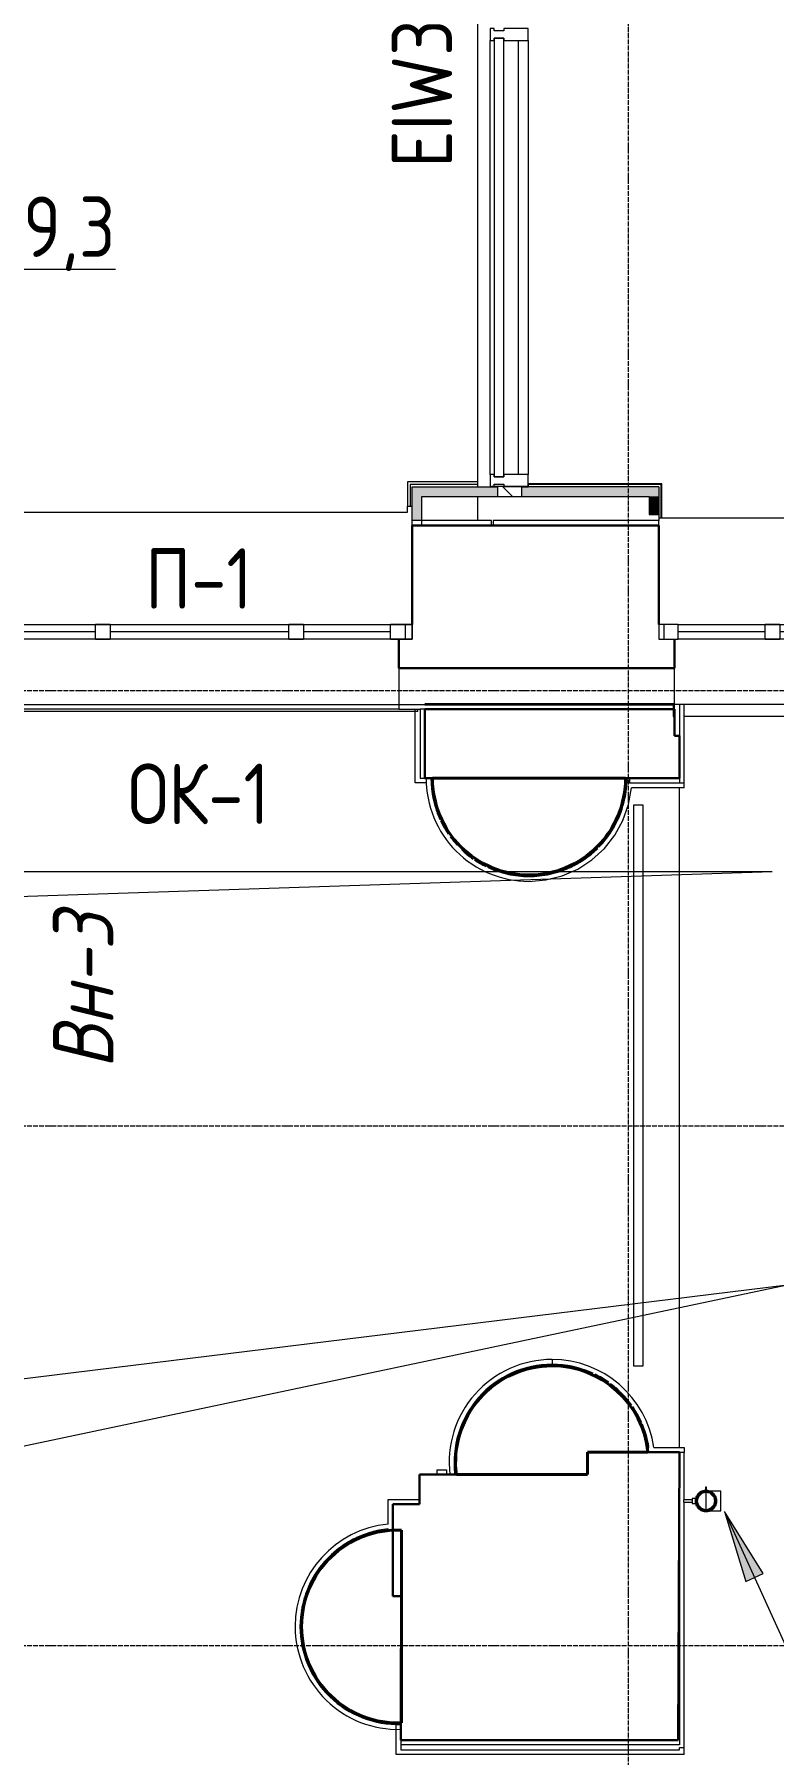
# Model space of a CAD drawing. Header units: millimetres. Extents: x -11345 to 411485, y -9810 to 73012.
# Drawn here: x 60146 to 63204, y -2606 to 4509 of the extents above; entities that cross this region are included whole.
import ezdxf

# ---------------------------------------------------------------- set-up
doc = ezdxf.new("R2010")
doc.units = ezdxf.units.MM
doc.linetypes.add('ADSK_Линия сетки', pattern=[25, 20, -2.5, 0, -2.5])
for name, color, linetype, lineweight in [('_ Окна', 7, 'Continuous', 9), ('Аннотация', 7, 'Continuous', 18), ('Витраж', 7, 'Continuous', 9), ('Колонны', 7, 'Continuous', 18), ('Марки', 7, 'Continuous', 20), ('Марки окон', 7, 'Continuous', 20), ('Марки помещений', 7, 'Continuous', 20), ('Обобщенные модели', 7, 'Continuous', 18), ('Ограждение', 7, 'Continuous', 9), ('Окна', 7, 'Continuous', 9), ('Оси', 253, 'Continuous', 9), ('Панели витража', 7, 'Continuous', 9), ('Перекрытие', 7, 'Continuous', 9), ('Стены внутренние', 7, 'Continuous', 18), ('Стены наружные', 7, 'Continuous', 18), ('Стены несущие', 7, 'Continuous', 30), ('Стены отделка', 7, 'Continuous', 30), ('Стены штриховка', 7, 'Continuous', 9)]:
    doc.layers.add(name, color=color, linetype=linetype, lineweight=lineweight)
doc.styles.add('GOST Common_2', font='GOST_Common.ttf', dxfattribs={"width": 0.9, "height": 250})
doc.styles.add('GOST Common_B_I', font='', dxfattribs={"width": 0.9, "height": 250})
doc.styles.get('GOST Common_B_I').set_extended_font_data('GOST Common', italic=True, bold=True)

# ---------------------------------------------------------------- blocks, each defined once
blk = doc.blocks.new('Прямоугольный импост - Импост структурный с накладкой - 160мм-687475-План 1-го этажа')
at = {"layer": 'Витраж', "lineweight": 18}
for p, q in [((-50, 0), (-50, 17)), ((-50, 17), (0, 17)), ((-40, 0), (-50, 0)), ((-40, -40), (-40, 0)), ((0, 0), (-10, 0)), ((-10, 0), (-10, -40)), ((0, 17), (0, 0)), ((-50, -140), (-50, -40)), ((-50, -40), (-40, -40)), ((-10, -40), (0, -40)), ((0, -40), (0, -140)), ((0, -140), (-50, -140))]:
    blk.add_line(p, q, dxfattribs=at)
blk = doc.blocks.new('Системная панель - Стекло - 40мм-6487991-План 1-го этажа')
at = {"layer": 'Панели витража', "lineweight": 18}
for p, q in [((907.5, 40), (-907.5, 40)), ((-907.5, 40), (-907.5, 0)), ((-907.5, 0), (907.5, 0)), ((907.5, 0), (907.5, 40))]:
    blk.add_line(p, q, dxfattribs=at)
blk = doc.blocks.new('Прямоугольный импост - Импост структурный с накладкой - 100мм-6487985-План 1-го этажа')
at = {"layer": 'Витраж'}
for p, q in [((29977, 6459.2), (29977, 8254.2)), ((30094, 6459.2), (30094, 8254.2))]:
    blk.add_line(p, q, dxfattribs=at)
blk = doc.blocks.new('Прямоугольный импост - Импост структурный с накладкой - 160мм-687471-План 1-го этажа')
at = {"layer": 'Витраж', "lineweight": 18}
for p, q in [((-25, 0), (-25, 17)), ((-25, 17), (25, 17)), ((-15, 0), (-25, 0)), ((-15, -40), (-15, 0)), ((25, 0), (15, 0)), ((15, 0), (15, -40)), ((25, 17), (25, 0)), ((-25, -140), (-25, -40)), ((-25, -40), (-15, -40)), ((15, -40), (25, -40)), ((25, -40), (25, -140)), ((25, -140), (-25, -140))]:
    blk.add_line(p, q, dxfattribs=at)
blk = doc.blocks.new('Ограждение - Ограждение-2045083-План 1-го этажа')
at = {"layer": 'Ограждение'}
for p, q in [((30570.2, 1321.8), (30570.2, -998.2)), ((30610.2, 1321.8), (30570.2, 1321.8)), ((30610.2, -998.2), (30610.2, 1321.8)), ((30570.2, -998.2), (30610.2, -998.2))]:
    blk.add_line(p, q, dxfattribs=at)
blk = doc.blocks.new('TN_ПВС 125-82_Водосточная труба - TN_ПВС 125-82_Водосточная труба-2851611-План 1-го этажа')
at = {"layer": 'Обобщенные модели', "lineweight": 9}
h = blk.add_hatch(dxfattribs=at)
h.set_pattern_fill('FP_24', color=256, style=0, pattern_type=2)
h.set_pattern_definition([(135, (-1556.57, -30870.17), (-106.066, -106.066), [])])
h.paths.add_polyline_path([(41, 0), (38.8, 8.6), (34.4, 21.8), (19.4, 35.9), (-0.7, 40.9), (-22, 34.1), (-35.9, 19.4), (-40.5, -2.2), (-35.1, -21.1), (-19.4, -35.9), (0.7, -40.9), (21.1, -35.1), (35.9, -19.4), (40.9, -0.4)])
h.paths.add_polyline_path([(38.8, 0), (32.5, -20.5), (19.4, -33.6), (-1.7, -38.4), (-20.5, -32.5), (-33.6, -19.4), (-38.8, 0), (-32.5, 20.6), (-19.4, 33.6), (0, 38.8), (21, 32), (33.9, 18.4), (37.7, 4.2)])
at = {"layer": 'Обобщенные модели', "lineweight": 40}
for radius, start, end in [(41.1, 151.07109, 178.92891), (38.8, 0, 180), (38.8, 180, 0), (41.1, 121.07109, 148.92891), (41.1, 91.07109, 118.92891), (41.1, 61.07109, 88.92891), (41.1, 31.07109, 58.92891), (41.1, 1.07109, 28.92891), (41.1, 181.07109, 208.92891), (41.1, 211.07109, 238.92891), (41.1, 241.07109, 268.92891), (41.1, 271.07109, 298.92891), (41.1, 301.07109, 328.92891), (41.1, 331.07109, 358.92891)]:
    blk.add_arc((0, 0), radius, start, end, dxfattribs=at)
blk = doc.blocks.new('_ Хомут универсальный - _ Хомут универсальный-2851612-План 1-го этажа')
at = {"layer": 'Обобщенные модели'}
for p, q in [((-43.2, 2.1), (-56.9, 2.1)), ((-56.9, 2.1), (-56.9, -2.5)), ((-56.9, -2.5), (-43.2, -2.5)), ((-10, -42.1), (-10, -56.8)), ((-10, -56.8), (10, -56.8)), ((-5, -56.8), (-5, -93.3)), ((5, -93.3), (5, -56.8)), ((10, -56.8), (10, -42.2)), ((-5, -93.3), (5, -93.3))]:
    blk.add_line(p, q, dxfattribs=at)
for centre, radius, start, end in [((0, -0.1), 43.3, 283.41294, 177.00802), ((0, 0), 41, 0, 180), ((0, 0), 43.3, 183.31014, 256.65277), ((0, 0), 41, 180, 360)]:
    blk.add_arc(centre, radius, start, end, dxfattribs=at)
blk = doc.blocks.new('_ Водосточный слив с хомутом универсальным - _ Водосточный слив с хомутом универсальным-2862680-План 1-го этажа')
at = {"layer": 'Обобщенные модели'}
for p, q in [((-13.7, 41.1), (-61, 41.1)), ((0, 38.8), (0, -38.8)), ((0, 38.8), (0, -38.8)), ((-61, -41.1), (-13.7, -41.1))]:
    blk.add_line(p, q, dxfattribs=at)
at = {"layer": 'Обобщенные модели', "flags": 128}
blk.add_lwpolyline([(-61, 41.1), (-61, 39.9), (-61, 36.4), (-61, 30.8), (-61, 23.3), (-61, 14.6), (-61, 5), (-61, -5), (-61, -14.6), (-61, -23.3), (-61, -30.8), (-61, -36.4), (-61, -39.9), (-61, -41.1)], dxfattribs=at)
at = {"layer": 'Обобщенные модели'}
for start, end in [(13.28397, 180), (180, 267.21989), (273.32274, 346.71603)]:
    blk.add_arc((0, 0), 43.6, start, end, dxfattribs=at)
blk = doc.blocks.new('окно трехпол с фрамугой - 1800 и 1820х2300_h___нов_ ок15-2116672-План 1-го этажа')
at = {"layer": '_ Окна', "lineweight": 18}
for p, q in [((-910, 115), (-910, 175)), ((-910, 175), (-830, 175)), ((-830, 175), (-830, 115)), ((-470, 115), (-470, 175)), ((-470, 175), (-410, 175)), ((-410, 175), (-410, 115)), ((410, 115), (410, 175)), ((410, 175), (470, 175)), ((470, 175), (470, 115)), ((830, 175), (830, 115)), ((910, 175), (830, 175)), ((910, 115), (910, 175)), ((-830, 115), (-910, 115)), ((-410, 115), (-470, 115)), ((470, 115), (410, 115)), ((830, 115), (910, 115))]:
    blk.add_line(p, q, dxfattribs=at)
at = {"layer": '_ Окна'}
for p, q in [((-890, 115), (-890, 175)), ((-830, 145), (-470, 145)), ((-410, 145), (410, 145)), ((470, 145), (830, 145)), ((890, 115), (890, 175))]:
    blk.add_line(p, q, dxfattribs=at)
at = {"layer": 'Окна'}
for p, q in [((-910, 175), (-910, 115)), ((-830, 175), (-910, 175)), ((-830, 175), (-470, 175)), ((-410, 175), (-470, 175)), ((-410, 175), (410, 175)), ((470, 175), (410, 175)), ((470, 175), (830, 175)), ((910, 175), (830, 175)), ((910, 115), (910, 175)), ((-910, 115), (-830, 115)), ((-470, 115), (-830, 115)), ((-470, 115), (-410, 115)), ((410, 115), (-410, 115)), ((410, 115), (470, 115)), ((830, 115), (470, 115)), ((830, 115), (910, 115))]:
    blk.add_line(p, q, dxfattribs=at)
blk = doc.blocks.new('окно трехпол с фрамугой - 1740 и 1760 -2300_h___нов_ ок1-V47-План 1-го этажа')
at = {"layer": '_ Окна', "lineweight": 18}
for p, q in [((-880, 115), (-880, 175)), ((-880, 175), (-790, 175)), ((-790, 175), (-790, 115)), ((-430, 115), (-430, 175)), ((-430, 175), (-370, 175)), ((-370, 175), (-370, 115)), ((370, 115), (370, 175)), ((370, 175), (430, 175)), ((430, 175), (430, 115)), ((790, 175), (790, 115)), ((880, 175), (790, 175)), ((880, 115), (880, 175)), ((-790, 115), (-880, 115)), ((-370, 115), (-430, 115)), ((430, 115), (370, 115)), ((790, 115), (880, 115))]:
    blk.add_line(p, q, dxfattribs=at)
at = {"layer": '_ Окна'}
for p, q in [((-850, 115), (-850, 175)), ((-790, 145), (-430, 145)), ((-370, 145), (370, 145)), ((430, 145), (790, 145)), ((850, 115), (850, 175))]:
    blk.add_line(p, q, dxfattribs=at)
at = {"layer": 'Окна'}
for p, q in [((-880, 175), (-880, 115)), ((-790, 175), (-880, 175)), ((-790, 175), (-430, 175)), ((-370, 175), (-430, 175)), ((-370, 175), (370, 175)), ((430, 175), (370, 175)), ((430, 175), (790, 175)), ((880, 175), (790, 175)), ((880, 115), (880, 175)), ((-880, 115), (-790, 115)), ((-430, 115), (-790, 115)), ((-430, 115), (-370, 115)), ((370, 115), (-370, 115)), ((370, 115), (430, 115)), ((790, 115), (430, 115)), ((790, 115), (880, 115))]:
    blk.add_line(p, q, dxfattribs=at)
blk = doc.blocks.new('оси')
at = {"layer": 'Оси', "linetype": 'ADSK_Линия сетки'}
for p, q in [((37050, -6855.047), (37050, 46377.998)), ((-5146.135, 3950), (56550.042, 3950)), ((-5146.135, 2150), (56868.493, 2150)), ((-5146.135, 0), (40282.446, 0))]:
    blk.add_line(p, q, dxfattribs=at)

msp = doc.modelspace()

# ---------------------------------------------------------------- hatches: boundary and pattern name
at = {"layer": 'Аннотация', "lineweight": 9}
msp.add_hatch(color=256, dxfattribs=at).paths.add_polyline_path([(63000.65315, -1600.26201), (63088.73218, -1889.74776), (63160.65539, -1857.08724)])
at = {"layer": 'Колонны', "true_color": 0xfbfbf4}
for points in [[(61888.7385, -1447.3629), (61891.6027, -1447.3629), (61889.27546, -1375.57934), (61897.96669, -1310.61216), (61918.67235, -1244.96652), (61950.49654, -1183.67585), (61992.73197, -1128.49883), (62036.69494, -1086.36794), (62092.74849, -1048.48552), (62154.39761, -1020.62042), (62219.869, -1003.57416), (62287.27941, -997.05244), (62287.27941, -991.23465), (62215.70877, -997.86574), (62146.17754, -1017.12831), (62089.73539, -1042.60775), (62032.76542, -1081.0617), (61979.70305, -1133.17801), (61940.29071, -1187.56926), (61910.32148, -1247.97717), (61890.7603, -1312.66412), (61882.17568, -1378.72687), (61882.21712, -1379.76945), (61884.94735, -1447.3629), (61888.2748, -1447.3629)], [(62684.01967, -1355.26634), (62689.55125, -1355.26634), (62673.85696, -1277.2878), (62659.22461, -1238.7574), (62637.46549, -1194.90335), (62629.61201, -1181.90496), (62604.17027, -1145.89106), (62584.59215, -1123.08688), (62551.3877, -1090.6839), (62534.42035, -1076.90722), (62490.49986, -1046.92285), (62477.93547, -1040.13566), (62422.20041, -1014.86393), (62354.40803, -997.20214), (62287.27941, -991.23465), (62287.27941, -997.83707), (62358.80993, -1004.82126), (62415.00013, -1018.83667), (62474.61881, -1044.56474), (62529.27351, -1079.62448), (62577.51603, -1123.08688), (62618.06807, -1173.80033), (62649.8551, -1230.42105), (62672.25778, -1292.63567), (62680.37784, -1335.874)]]:
    msp.add_hatch(color=7, dxfattribs=at).paths.add_polyline_path(points)
h = msp.add_hatch(color=7, dxfattribs=at)
h.paths.add_polyline_path([(61641.97235, -2479.90638), (61642.96406, -2478.84917), (61661.97235, -2478.98883), (61661.97235, -2474.16293), (61589.08523, -2469.5017), (61524.3259, -2454.25482), (61459.0655, -2425.90325), (61399.88026, -2386.40848), (61348.65322, -2337.02709), (61307.01427, -2279.33023), (61276.2882, -2215.1536), (61256.91629, -2140.5496), (61251.10677, -2075.66977), (61244.50435, -2075.66977), (61251.2006, -2146.5391), (61267.94942, -2210.07524), (61290.74422, -2263.71063), (61326.41648, -2319.85503), (61373.82216, -2371.90233), (61418.86858, -2408.84278), (61475.10821, -2441.51533), (61535.89178, -2464.78513), (61599.6134, -2478.03051), (61627.34288, -2479.25851)])
h.paths.add_polyline_path([(61255.81239, -2140.5641), (61255.80841, -2140.5496), (61251.10677, -2099.60396)])
at = {"layer": 'Стены внутренние', "lineweight": 9}
h = msp.add_hatch(dxfattribs=at)
h.set_pattern_fill('FP_8', color=256, style=0, pattern_type=2)
h.set_pattern_definition([(45, (32053.86, 0), (-106.066, 106.066), []), (135, (32053.86, 0), (-106.066, -106.066), [])])
h.paths.add_polyline_path([(62087.86393, 2598.2316), (62162.86393, 2598.2316), (62162.86393, 2639.22035), (62062.86393, 2638.2316), (62062.86393, 2598.2316)])
h.paths.add_polyline_path([(62138.44394, 8304.22035), (62138.44394, 8305.20911), (62162.86393, 8305.20911), (62162.86393, 8325.20911), (62062.86393, 8325.20911), (62062.86393, 8304.22035), (62087.86393, 8304.22035)])
at = {"layer": 'Стены внутренние'}
for points in [[(61709.99098, 2478.2316), (61709.99098, 2498.2316), (61748.99098, 2498.2316), (61748.99098, 2638.2316), (61708.99098, 2638.2316), (61708.99098, 2478.2316)], [(62688.99039, 2523.2316), (62728.99039, 2523.2316), (62728.99039, 2598.2316), (62688.99039, 2598.2316)]]:
    msp.add_hatch(color=256, dxfattribs=at).paths.add_polyline_path(points)
h = msp.add_hatch(color=256, dxfattribs=at)
h.paths.add_polyline_path([(61931.00297, 2598.2316), (62062.86393, 2598.2316), (62062.86393, 2638.2316), (61748.99098, 2638.2316), (61748.99098, 2598.2316)])
h.paths.add_polyline_path([(62262.13321, 2598.2316), (62728.99039, 2598.2316), (62728.99039, 2638.2316), (62162.86393, 2638.2316), (62162.86393, 2598.2316), (62187.86393, 2598.2316)])

# ---------------------------------------------------------------- linework, layer by layer
at = {"layer": 'Аннотация', "lineweight": 9}
for p, q in [((55000.13044, 1047.53058), (63197.38861, 1047.53058)), ((57955.82478, 872.00485), (63197.38861, 1047.53058)), ((55249.49321, -1645.11888), (63259.22754, -662.46942)), ((58612.23228, -1643.9672), (63259.22754, -662.46942)), ((63000.65315, -1600.26201), (63088.73218, -1889.74776)), ((63160.65539, -1857.08724), (63000.65315, -1600.26201)), ((63000.65315, -1600.26201), (63432.18349, -2550.55449)), ((63088.73218, -1889.74776), (63160.65539, -1857.08724))]:
    msp.add_line(p, q, dxfattribs=at)
at = {"layer": 'Колонны', "lineweight": 40}
for p, q in [((62590.69392, 1433.42762), (61792.89698, 1433.42762)), ((62433.62181, -1447.3629), (62434.0287, -1355.26634)), ((62434.0287, -1355.26634), (62684.01967, -1355.26634)), ((61891.6027, -1447.3629), (62433.62181, -1447.3629)), ((61664.63946, -2474.30341), (61664.63946, -1677.03614))]:
    msp.add_line(p, q, dxfattribs=at)
for centre, start, end in [((62191.79545, 1431.74256), 179.757966967, 270), ((62191.79545, 1431.74256), 270, 0.242033033), ((62287.27941, -1396.7391), 90, 187.290945165), ((62287.27941, -1396.7391), 5.96767013, 90), ((61650.0088, -2075.66977), 87.898071824, 180), ((61650.0088, -2075.66977), 180, 272.101928176)]:
    msp.add_arc(centre, 398.90203, start, end, dxfattribs=at)
at = {"layer": 'Колонны'}
for centre, start, end in [((62191.79545, 1431.74256), 354.654122303, 0.238092232), ((62191.79545, 1431.74256), 189.322211102, 192.47159374), ((62191.79545, 1431.74256), 345.189653285, 349.345491345), ((62191.79545, 1431.74256), 198.88596788, 202.625622742), ((62191.79545, 1431.74256), 335.758965076, 339.940587487), ((62191.79545, 1431.74256), 208.460771857, 212.420786929), ((62191.79545, 1431.74256), 326.344524958, 330.524458208), ((62191.79545, 1431.74256), 218.052870031, 222.096070147), ((62191.79545, 1431.74256), 316.940680341, 321.091004701), ((62191.79545, 1431.74256), 227.674079645, 231.716874341), ((62191.79545, 1431.74256), 237.34974513, 241.308388462), ((62191.79545, 1431.74256), 298.15292527, 302.112511704), ((62191.79545, 1431.74256), 307.544153661, 311.628649617), ((62191.79545, 1431.74256), 247.145808907, 250.882374517), ((62191.79545, 1431.74256), 257.305086924, 260.445248504), ((62191.79545, 1431.74256), 279.38136806, 282.485251935), ((62191.79545, 1431.74256), 288.765687365, 292.477774793), ((62287.27941, -1396.7391), 76.997547319, 80.226539244), ((62287.27941, -1396.7391), 66.594206838, 70.44952083), ((62287.27941, -1396.7391), 56.562552439, 60.667897533), ((62287.27941, -1396.7391), 46.654457924, 50.879729101), ((62287.27941, -1396.7391), 36.802344484, 41.082088166), ((62287.27941, -1396.7391), 26.980205582, 31.270117722), ((62287.27941, -1396.7391), 17.175889729, 21.435099576), ((62287.27941, -1396.7391), 8.735046122, 11.559633043), ((61650.0088, -2075.66977), 110.713262448, 115.034849941), ((61650.0088, -2075.66977), 101.396083355, 105.753699724), ((61650.0088, -2075.66977), 95.822212933, 96.472690846), ((61650.0088, -2075.66977), 129.387532024, 133.597246855), ((61650.0088, -2075.66977), 120.041737198, 124.316059623), ((61650.0088, -2075.66977), 138.762096428, 142.878329861), ((61650.0088, -2075.66977), 148.190053565, 152.159227201), ((61650.0088, -2075.66977), 167.640229448, 170.720358474), ((61650.0088, -2075.66977), 157.735538761, 161.439857966)]:
    msp.add_arc(centre, 405.50445, start, end, dxfattribs=at)
at = {"layer": 'Перекрытие'}
for p, q in [((61980.86393, 2658.2316), (61980.86393, 8293.20911)), ((62187.86393, 4484.22035), (62187.86393, 2689.22035)), ((61980.86393, 2498.2316), (61980.86393, 2598.2316)), ((62814.46236, -1335.26634), (62814.46236, 1393.42762))]:
    msp.add_line(p, q, dxfattribs=at)
at = {"layer": 'Стены внутренние'}
for p, q in [((59948.99098, 2533.2316), (61688.99098, 2533.2316)), ((61688.99098, 2533.2316), (61688.99098, 2558.2316)), ((62793.99039, 1738.42762), (62814.03114, 1738.42762)), ((62814.03114, 1738.42762), (62814.03114, 1738.2316))]:
    msp.add_line(p, q, dxfattribs=at)
at = {"layer": 'Стены наружные'}
for p, q in [((62728.99039, 2510.2316), (62728.99039, 2498.2316)), ((62740.99039, 2510.2316), (64548.99039, 2510.2316)), ((61731.37374, 1708.2316), (59822.63128, 1708.2316)), ((60013.99098, 1738.2316), (61653.99098, 1738.2316)), ((61653.99098, 1718.2316), (60013.99098, 1718.2316)), ((61721.37374, 1413.42762), (61721.37374, 1718.2316)), ((61731.37374, 1708.2316), (61731.37374, 1718.2316)), ((62814.03114, 1738.2316), (62793.99039, 1738.2316)), ((64483.99039, 1738.2316), (62834.03114, 1738.2316)), ((64483.99039, 1688.2316), (62834.03114, 1688.2316)), ((61766.68535, 1413.42762), (61721.37374, 1413.42762)), ((62607.21669, 1413.42762), (62596.88608, 1413.42762)), ((62834.03114, 1393.42762), (62615.57134, 1393.42762)), ((62834.03114, 1393.42762), (62834.03114, 1413.42762)), ((62287.27941, -971.23465), (62287.27941, -991.23465)), ((62685.87106, -1335.26634), (62688.09727, -1335.26634)), ((62708.31995, -1335.26634), (62834.03114, -1335.26634)), ((62834.03114, -1335.26634), (62834.03114, -1355.55352)), ((61810.41154, -1427.3629), (61850.41154, -1427.3629)), ((61810.41154, -1427.3629), (61810.41154, -1447.3629)), ((61850.41154, -1427.3629), (61850.41154, -1447.3629)), ((61608.86808, -1550.08037), (61738.86808, -1550.08037)), ((61608.86808, -1652.15888), (61608.86808, -1550.08037)), ((61608.86808, -1674.8285), (61608.86808, -1672.25771)), ((61641.97235, -2605.55352), (61641.97235, -2478.78116)), ((61661.97235, -2546.17268), (61661.97235, -2565.55352)), ((62834.03114, -2605.55352), (61641.97235, -2605.55352)), ((62834.03114, -2605.55352), (62834.03114, -2575.55352))]:
    msp.add_line(p, q, dxfattribs=at)
at = {"layer": 'Стены наружные', "flags": 128}
msp.add_lwpolyline([(62191.79545, 1006.23811), (62261.48693, 1011.98413), (62329.29439, 1029.06641), (62393.38814, 1057.02343), (62452.03697, 1095.09973), (62503.65729, 1142.26677), (62546.85536, 1197.25056), (62580.46493, 1258.56615), (62603.57869, 1324.55766), (62615.54968, 1393.31)], dxfattribs=at)
at = {"layer": 'Стены наружные'}
for centre, radius, start, end in [((62191.79545, 1431.74256), 425.50445, 179.773098886, 270), ((62191.79545, 1431.74256), 405.50445, 179.761907768, 204.788815757), ((62191.79545, 1431.74256), 405.50445, 343.743188494, 357.411309487), ((62191.79545, 1431.74256), 405.50445, 315.436875428, 343.479945179), ((62191.79545, 1431.74256), 405.50445, 205.637996173, 214.589600998), ((62191.79545, 1431.74256), 405.50445, 216.434933909, 223.047298679), ((62191.79545, 1431.74256), 405.50445, 304.657742875, 314.516335505), ((62191.79545, 1431.74256), 405.50445, 226.459210012, 235.323056645), ((62191.79545, 1431.74256), 405.50445, 236.120442265, 243.924942922), ((62191.79545, 1431.74256), 405.50445, 294.972396261, 304.482938034), ((62191.79545, 1431.74256), 405.50445, 244.960451604, 270), ((62191.79545, 1431.74256), 405.50445, 270, 294.9107731), ((62287.27941, -1396.7391), 425.50445, 90, 186.832870304), ((62287.27941, -1396.7391), 405.50445, 90, 187.171604971), ((62287.27941, -1396.7391), 425.50445, 8.306606899, 90), ((62287.27941, -1396.7391), 405.50445, 65.307627874, 90), ((62287.27941, -1396.7391), 405.50445, 54.697175509, 63.993329463), ((62287.27941, -1396.7391), 405.50445, 46.151256463, 53.535697415), ((62287.27941, -1396.7391), 405.50445, 35.610003873, 45.938858852), ((62287.27941, -1396.7391), 405.50445, 23.925814581, 34.657138118), ((62287.27941, -1396.7391), 405.50445, 8.719414825, 22.864652148), ((61650.0088, -2075.66977), 425.50445, 95.548421155, 180), ((61650.0088, -2075.66977), 405.50445, 95.823000009, 180), ((61650.0088, -2075.66977), 425.50445, 180, 271.610446677), ((61650.0088, -2075.66977), 405.50445, 180, 271.690063656)]:
    msp.add_arc(centre, radius, start, end, dxfattribs=at)
at = {"layer": 'Стены несущие'}
for p, q in [((61708.99098, 2478.2316), (62728.99039, 2478.2316)), ((61708.99098, 2478.2316), (61708.99098, 2068.2316)), ((62728.99039, 2068.2316), (62728.99039, 2478.2316)), ((61653.99098, 2008.2316), (61653.99098, 1888.2316)), ((62793.99039, 1888.2316), (62793.99039, 2008.2316)), ((62793.99039, 1888.2316), (61653.99098, 1888.2316)), ((62793.99039, 1738.42762), (61760.41154, 1738.42762)), ((61760.41154, 1738.42762), (61760.41154, 1738.2316)), ((62793.99039, 1738.2316), (61760.41154, 1738.2316)), ((61760.41154, 1718.2316), (61760.41154, 1433.42762)), ((62793.99039, 1718.2316), (61760.41154, 1718.2316)), ((62793.99039, 1738.2316), (62793.99039, 1738.42762)), ((62793.99039, 1608.2316), (62793.99039, 1718.2316)), ((62814.03114, 1608.2316), (62793.99039, 1608.2316)), ((62814.03114, 1433.42762), (62814.03114, 1608.2316)), ((61760.41154, 1433.42762), (61792.89698, 1433.42762)), ((62590.69392, 1433.42762), (62814.03114, 1433.42762)), ((62814.03241, -1355.26634), (62684.01967, -1355.26634)), ((62808.77078, -2546.17268), (62814.03241, -1355.26634)), ((62433.62181, -1447.3629), (61738.86808, -1447.3629)), ((61738.86808, -1447.3629), (61738.86808, -1570.08037)), ((61738.86808, -1570.08037), (61628.86808, -1570.08037)), ((61628.86808, -1570.08037), (61628.86808, -1678.28134)), ((61628.86808, -1678.92014), (61628.86808, -1950.08037)), ((61628.86808, -1950.08037), (61663.35357, -1950.08037)), ((61663.35357, -1950.08037), (61663.35357, -2166.17268)), ((61661.97235, -2166.17268), (61661.97235, -2546.17268)), ((61661.97235, -2546.17268), (62808.77078, -2546.17268))]:
    msp.add_line(p, q, dxfattribs=at)
at = {"layer": 'Стены отделка', "lineweight": 9}
for p, q in [((61980.86393, 2658.2316), (61688.99098, 2658.2316)), ((61688.99098, 2658.2316), (61688.99098, 2558.2316)), ((61708.99098, 2638.2316), (62037.86393, 2638.2316)), ((61708.99098, 2478.2316), (61708.99098, 2638.2316)), ((61980.86393, 2638.2316), (61980.86393, 2658.2316)), ((62187.86393, 2639.22035), (62037.86393, 2639.22035)), ((62037.86393, 2639.22035), (62037.86393, 2638.2316)), ((62738.99039, 2650.2316), (62187.86393, 2650.2316)), ((62187.86393, 2650.2316), (62187.86393, 2639.22035)), ((62728.99039, 2638.2316), (62187.86393, 2638.2316)), ((62728.99039, 2638.2316), (62728.99039, 2510.2316)), ((62740.99039, 2510.2316), (62740.99039, 2648.2316)), ((61748.99098, 2598.2316), (62688.99039, 2598.2316)), ((61748.99098, 2478.2316), (61748.99098, 2598.2316)), ((62688.99039, 2598.2316), (62688.99039, 2523.2316)), ((61688.99098, 2558.2316), (61708.99098, 2558.2316)), ((62036.32094, 2498.2316), (61708.99098, 2498.2316)), ((62036.32094, 2478.2316), (62036.32094, 2498.2316)), ((62728.99039, 2498.2316), (62043.38957, 2498.2316)), ((62043.38957, 2498.2316), (62043.38957, 2478.2316)), ((62688.99039, 2523.2316), (62728.99039, 2523.2316)), ((62728.99039, 2510.2316), (62740.99039, 2510.2316)), ((62728.99039, 2478.2316), (62728.99039, 2498.2316)), ((61653.99098, 1888.2316), (61653.99098, 1718.2316)), ((62793.99039, 1738.42762), (62793.99039, 1888.2316)), ((61653.99098, 1738.2316), (61760.41154, 1738.2316)), ((61653.99098, 1718.2316), (61741.37374, 1718.2316)), ((61741.37374, 1718.2316), (61741.37374, 1433.42762)), ((61761.37374, 1433.42762), (61761.37374, 1718.2316)), ((62788.43451, 1738.2316), (62788.43451, 1688.2316)), ((62793.99039, 1718.2316), (62793.99039, 1738.2316)), ((62834.03114, 1738.2316), (62814.03114, 1738.2316)), ((62814.03114, 1738.2316), (62814.03114, 1608.2316)), ((62834.03114, 1413.42762), (62834.03114, 1738.2316)), ((62788.43451, 1688.2316), (62793.99039, 1688.2316)), ((61741.37374, 1433.42762), (61760.41154, 1433.42762)), ((62607.21669, 1433.42762), (62607.21669, 1413.42762)), ((62607.21669, 1413.42762), (62834.03114, 1413.42762)), ((62834.03114, -1355.55352), (62814.03114, -1355.55352)), ((62814.03114, -1355.55352), (62814.03114, -2565.55352)), ((62834.03114, -1551.74275), (62834.03114, -1355.55352)), ((62834.03114, -2575.55352), (62834.03114, -1561.35685)), ((62814.03114, -2565.55352), (61661.97235, -2565.55352)), ((61661.97235, -2565.55352), (61661.97235, -2585.55352)), ((61661.97235, -2585.55352), (62814.03114, -2585.55352)), ((62814.03114, -2585.55352), (62814.03114, -2575.55352)), ((62814.03114, -2575.55352), (62834.03114, -2575.55352))]:
    msp.add_line(p, q, dxfattribs=at)
at = {"layer": 'Стены штриховка'}
for p, q in [((61980.86393, 2647.2316), (61699.99098, 2647.2316)), ((61699.99098, 2647.2316), (61699.99098, 2558.2316)), ((62037.86393, 2638.2316), (62062.86393, 2638.2316)), ((62062.86393, 2598.2316), (62062.86393, 2639.22035)), ((62162.86393, 2598.2316), (62162.86393, 2639.22035)), ((62162.86393, 2638.2316), (62187.86393, 2638.2316)), ((62740.99039, 2648.2316), (62187.86393, 2648.2316)), ((62187.86393, 2639.22035), (62187.86393, 2638.2316)), ((62738.99039, 2510.2316), (62738.99039, 2650.2316)), ((62740.99039, 2650.2316), (62738.99039, 2650.2316)), ((62740.99039, 2648.2316), (62740.99039, 2650.2316)), ((61760.41154, 1718.2316), (61741.37374, 1718.2316)), ((61792.89698, 1433.42762), (62590.69392, 1433.42762)), ((62814.03114, 1433.42762), (62814.03114, 1413.42762)), ((62434.0287, -1355.26634), (62433.62181, -1447.3629)), ((62684.01967, -1355.26634), (62434.0287, -1355.26634))]:
    msp.add_line(p, q, dxfattribs=at)

# ---------------------------------------------------------------- block references
msp.add_blockref('оси', (25553.42928, -2155))
at = {"layer": 'Витраж', "extrusion": (0, 0, -1), "rotation": 270.0000000000001}
for name, p in [('Прямоугольный импост - Импост структурный с накладкой - 160мм-687471-План 1-го этажа', (-62047.86393, 4509.22035)), ('Прямоугольный импост - Импост структурный с накладкой - 160мм-687475-План 1-го этажа', (-62047.86393, 2639.22035))]:
    msp.add_blockref(name, p, dxfattribs=at)
at = {"layer": 'Витраж'}
msp.add_blockref('Прямоугольный импост - Импост структурный с накладкой - 100мм-6487985-План 1-го этажа', (32053.86393, -3770), dxfattribs=at)
at = {"layer": 'Обобщенные модели'}
for name, rotation in [('_ Хомут универсальный - _ Хомут универсальный-2851612-План 1-го этажа', 270.0000000000002), ('_ Водосточный слив с хомутом универсальным - _ Водосточный слив с хомутом универсальным-2862680-План 1-го этажа', 180)]:
    msp.add_blockref(name, (62924.03114, -1556.57238), dxfattribs=dict(at, rotation=rotation))
at = {"layer": 'Обобщенные модели', "lineweight": 40, "rotation": 270.0000000000002}
msp.add_blockref('TN_ПВС 125-82_Водосточная труба - TN_ПВС 125-82_Водосточная труба-2851611-План 1-го этажа', (62924.03114, -1556.57238), dxfattribs=at)
at = {"layer": 'Ограждение'}
msp.add_blockref('Ограждение - Ограждение-2045083-План 1-го этажа', (32053.86393, 0), dxfattribs=at)
at = {"layer": 'Окна', "rotation": 180}
for name, p in [('окно трехпол с фрамугой - 1740 и 1760 -2300_h___нов_ ок1-V47-План 1-го этажа', (60828.99098, 2183.2316)), ('окно трехпол с фрамугой - 1800 и 1820х2300_h___нов_ ок15-2116672-План 1-го этажа', (63638.99039, 2183.2316))]:
    msp.add_blockref(name, p, dxfattribs=at)
at = {"layer": 'Панели витража', "rotation": 269.9999999999999}
msp.add_blockref('Системная панель - Стекло - 40мм-6487991-План 1-го этажа', (62047.86393, 3586.72035), dxfattribs=at)

# ---------------------------------------------------------------- texts
at = {"layer": 'Аннотация', "color": 1, "lineweight": 9, "true_color": 0xff0000, "insert": (61623.97859, 3957.96897), "char_height": 250, "width": 811.737, "attachment_point": 1, "rotation": 90, "line_spacing_factor": 1.022766, "style": 'GOST Common_2'}
msp.add_mtext('\\pxt1.44,2.88,4.32,5.76,7.2,8.64,10.08,11.52,12.96,14.4,15.84,17.28,18.72,20.16,21.6,23.04,24.48,25.92,27.36,28.8,30.24,31.68,33.12,34.56,36,37.44,38.88,40.32,41.76,43.2,44.64,46.08;{EIW30}', dxfattribs=at)
at = {"layer": 'Марки', "lineweight": 9, "insert": (60347.99997, 552.24718), "char_height": 250, "width": 696.6, "attachment_point": 5, "rotation": 90, "line_spacing_factor": 1.022766, "style": 'GOST Common_B_I'}
msp.add_mtext('\\pxqc,t4.572,9.144,13.716,18.288,22.86,27.432,32.004,36.576,41.148,45.72,50.292,54.864,59.436,64.008,68.58,73.152,77.724,82.296,86.868,91.44,96.012,100.584,105.156,109.728,114.3,118.872,123.444,128.016,132.588,137.16,141.732,146.304;{Вн-3}', dxfattribs=at)
at = {"layer": 'Марки окон', "lineweight": 9, "char_height": 250, "attachment_point": 5, "line_spacing_factor": 1.022766, "style": 'GOST Common_2'}
for s, insert, width in [('\\pxqc,t1.8,3.6,5.4,7.2,9,10.8,12.6,14.4,16.2,18,19.8,21.6,23.4,25.2,27,28.8,30.6,32.4,34.2,36,37.8,39.6,41.4,43.2,45,46.8,48.6,50.4,52.2,54,55.8,57.6;{П-1}', (60825.83358, 2258.64322), 458.1), ('\\pxqc,t1.8,3.6,5.4,7.2,9,10.8,12.6,14.4,16.2,18,19.8,21.6,23.4,25.2,27,28.8,30.6,32.4,34.2,36,37.8,39.6,41.4,43.2,45,46.8,48.6,50.4,52.2,54,55.8,57.6;{ОК-1}', (60825.38358, 1367.81721), 637.2)]:
    msp.add_mtext(s, dxfattribs=dict(at, insert=insert, width=width))
at = {"layer": 'Марки помещений', "lineweight": 9, "insert": (60212.39439, 3684.73653), "char_height": 250, "width": 566.1, "attachment_point": 5, "line_spacing_factor": 1.022766, "style": 'GOST Common_2'}
msp.add_mtext('\\pxqc,t1.8,3.6,5.4,7.2,9,10.8,12.6,14.4,16.2,18,19.8,21.6,23.4,25.2,27,28.8,30.6,32.4,34.2,36,37.8,39.6,41.4,43.2,45,46.8,48.6,50.4,52.2,54,55.8,57.6;{\\L69,3}', dxfattribs=at)

doc.saveas('drawing.dxf')
